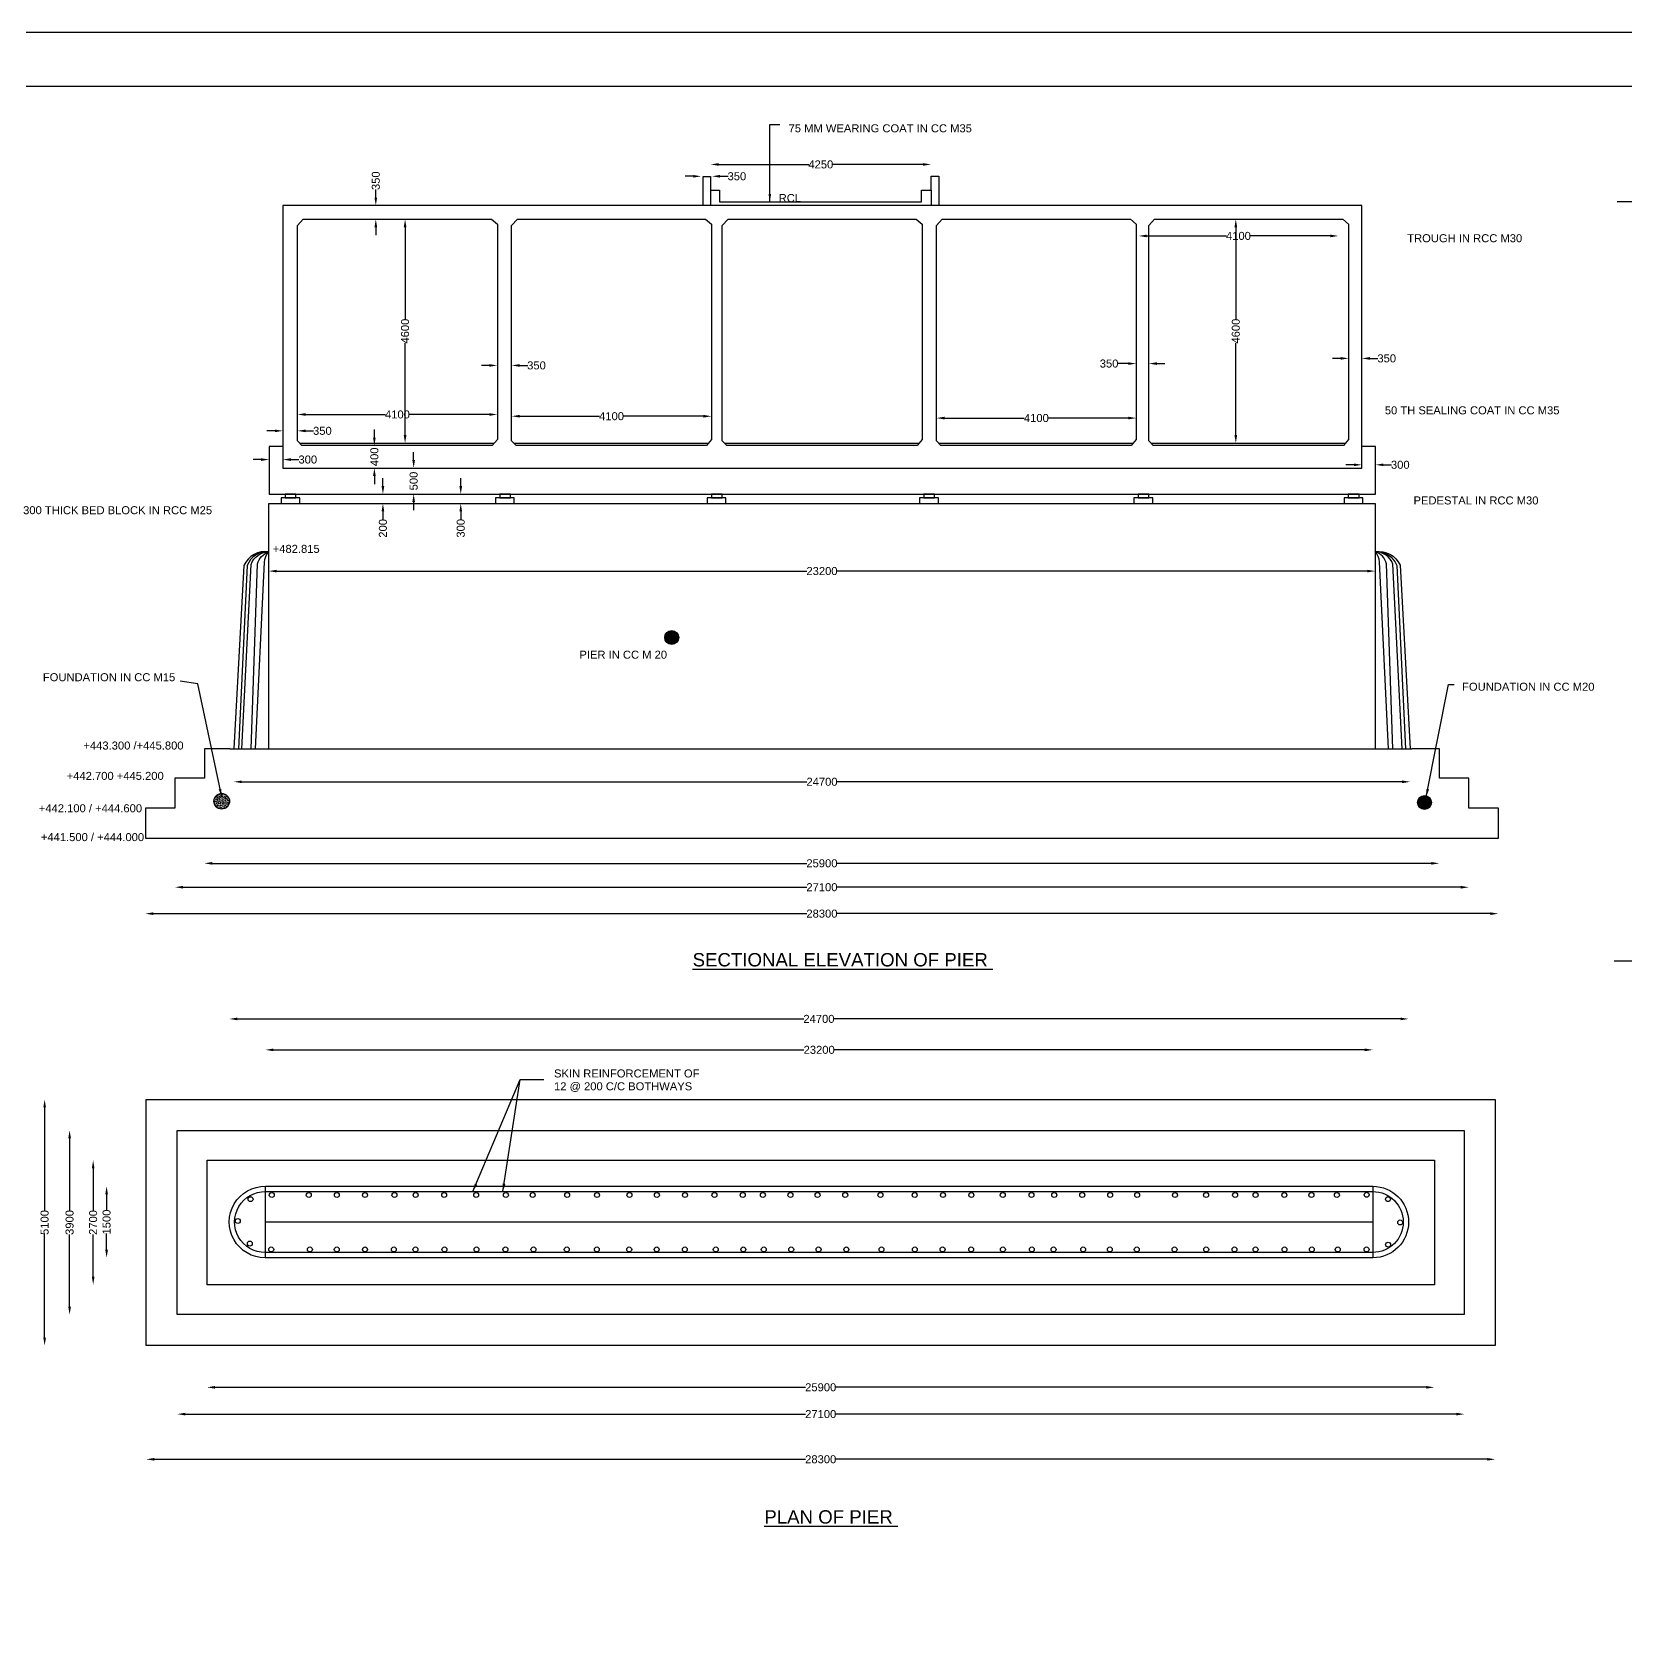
# Model space of a CAD drawing. Header units: millimetres. Extents: x 1734531 to 1803422, y 5520088 to 5596773.
# Drawn here: x 1749653 to 1779500, y 5535371 to 5565645 of the extents above; entities that cross this region are included whole.
import ezdxf

# ---------------------------------------------------------------- set-up
doc = ezdxf.new("R2010")
doc.units = ezdxf.units.MM
doc.header["$MEASUREMENT"] = 0
for name, color, linetype in [('DRAWING', 2, 'Continuous'), ('REF', 22, 'Continuous'), ('TEXT', 7, 'Continuous')]:
    doc.layers.add(name, color=color, linetype=linetype)
doc.styles.get("Standard").update_dxf_attribs({"font": 'arial.ttf', "height": 150})
doc.dimstyles.get("Standard").update_dxf_attribs({"dimtxt": 150, "dimasz": 150, "dimexe": 0.18, "dimexo": 0.0625, "dimgap": 0.09, "dimtad": 0, "dimdec": 0, "dimzin": 0, "dimdsep": 46, "dimtxsty": 'Standard', "dimcen": 0.09, "dimse1": 1, "dimse2": 1, "dimadec": 0, "dimazin": 0, "dimtfac": 1, "dimtdec": 0, "dimtofl": 0, "dimtmove": 0, "dimatfit": 3, "dimfxl": 1, "dimtolj": 1, "dimtzin": 0, "dimarcsym": 0})
picture_1 = doc.add_image_def('image1.jpg', size_in_pixel=(8386, 12681))

# ---------------------------------------------------------------- blocks, each defined once
blk = doc.blocks.new('*D69')
at = {"layer": 'Defpoints', "color": 0}
for p in [(1756087, 5562399), (1756140, 5562399), (1756140, 5562143)]:
    blk.add_point(p, dxfattribs=at)
at = {"layer": 'TEXT', "color": 0, "lineweight": -2}
for p, q in [((1756087, 5562549), (1756087, 5562699)), ((1756087, 5561993), (1756087, 5561843))]:
    blk.add_line(p, q, dxfattribs=at)
at = {"layer": 'TEXT', "color": 0}
for points in [[(1756062, 5562549), (1756112, 5562549), (1756087, 5562399)], [(1756062, 5561993), (1756112, 5561993), (1756087, 5562143)]]:
    blk.add_solid(points, dxfattribs=at)
at = {"layer": 'TEXT', "color": 0, "insert": (1756087, 5562864), "char_height": 150, "attachment_point": 5, "rotation": 90}
blk.add_mtext('\\A1;350', dxfattribs=at)
blk = doc.blocks.new('*D70')
at = {"layer": 'Defpoints', "color": 0}
for p in [(1756588, 5562143), (1756588, 5557946), (1756635, 5557946)]:
    blk.add_point(p, dxfattribs=at)
at = {"layer": 'TEXT', "color": 0, "lineweight": -2}
for p, q in [((1756635, 5561993), (1756635, 5560272)), ((1756635, 5558096), (1756635, 5559818))]:
    blk.add_line(p, q, dxfattribs=at)
at = {"layer": 'TEXT', "color": 0}
for points in [[(1756610, 5561993), (1756660, 5561993), (1756635, 5562143)], [(1756610, 5558096), (1756660, 5558096), (1756635, 5557946)]]:
    blk.add_solid(points, dxfattribs=at)
at = {"layer": 'TEXT', "color": 0, "insert": (1756635, 5560045), "char_height": 150, "attachment_point": 5, "rotation": 90}
blk.add_mtext('\\A1;4600', dxfattribs=at)
blk = doc.blocks.new('*D71')
at = {"layer": 'Defpoints', "color": 0}
for p in [(1754621, 5558483), (1758364, 5558483), (1758364, 5558483)]:
    blk.add_point(p, dxfattribs=at)
at = {"layer": 'TEXT', "color": 0, "lineweight": -2}
for p, q in [((1754771, 5558483), (1756266, 5558483)), ((1758214, 5558483), (1756719, 5558483))]:
    blk.add_line(p, q, dxfattribs=at)
at = {"layer": 'TEXT', "color": 0}
for points in [[(1754771, 5558508), (1754771, 5558458), (1754621, 5558483)], [(1758214, 5558508), (1758214, 5558458), (1758364, 5558483)]]:
    blk.add_solid(points, dxfattribs=at)
at = {"layer": 'TEXT', "color": 0, "insert": (1756492, 5558483), "char_height": 150, "attachment_point": 5}
blk.add_mtext('\\A1;4100', dxfattribs=at)
blk = doc.blocks.new('*D72')
at = {"layer": 'Defpoints', "color": 0}
for p in [(1754347, 5558176), (1754621, 5558176), (1754621, 5558176)]:
    blk.add_point(p, dxfattribs=at)
at = {"layer": 'TEXT', "color": 0, "lineweight": -2}
for p, q in [((1754197, 5558176), (1754047, 5558176)), ((1754771, 5558176), (1754921, 5558176))]:
    blk.add_line(p, q, dxfattribs=at)
at = {"layer": 'TEXT', "color": 0}
for points in [[(1754197, 5558201), (1754197, 5558151), (1754347, 5558176)], [(1754771, 5558201), (1754771, 5558151), (1754621, 5558176)]]:
    blk.add_solid(points, dxfattribs=at)
at = {"layer": 'TEXT', "color": 0, "insert": (1755086, 5558176), "char_height": 150, "attachment_point": 5}
blk.add_mtext('\\A1;350', dxfattribs=at)
blk = doc.blocks.new('*D73')
at = {"layer": 'Defpoints', "color": 0}
for p in [(1754088, 5557638), (1754347, 5557638), (1754347, 5557638)]:
    blk.add_point(p, dxfattribs=at)
at = {"layer": 'TEXT', "color": 0, "lineweight": -2}
for p, q in [((1753938, 5557638), (1753788, 5557638)), ((1754497, 5557638), (1754647, 5557638))]:
    blk.add_line(p, q, dxfattribs=at)
at = {"layer": 'TEXT', "color": 0}
for points in [[(1753938, 5557663), (1753938, 5557613), (1754088, 5557638)], [(1754497, 5557663), (1754497, 5557613), (1754347, 5557638)]]:
    blk.add_solid(points, dxfattribs=at)
at = {"layer": 'TEXT', "color": 0, "insert": (1754813, 5557638), "char_height": 150, "attachment_point": 5}
blk.add_mtext('\\A1;300', dxfattribs=at)
blk = doc.blocks.new('*D74')
at = {"layer": 'Defpoints', "color": 0}
for p in [(1756060, 5557900), (1756060, 5557479), (1756060, 5557479)]:
    blk.add_point(p, dxfattribs=at)
at = {"layer": 'TEXT', "color": 0, "lineweight": -2}
for p, q in [((1756060, 5558050), (1756060, 5558200)), ((1756060, 5557329), (1756060, 5557179))]:
    blk.add_line(p, q, dxfattribs=at)
at = {"layer": 'TEXT', "color": 0}
for points in [[(1756035, 5558050), (1756085, 5558050), (1756060, 5557900)], [(1756035, 5557329), (1756085, 5557329), (1756060, 5557479)]]:
    blk.add_solid(points, dxfattribs=at)
at = {"layer": 'TEXT', "color": 0, "insert": (1756060, 5557690), "char_height": 150, "attachment_point": 5, "rotation": 90}
blk.add_mtext('\\A1;400', dxfattribs=at)
blk = doc.blocks.new('*D75')
at = {"layer": 'Defpoints', "color": 0}
for p in [(1756796, 5557479), (1756796, 5556992), (1756796, 5556992)]:
    blk.add_point(p, dxfattribs=at)
at = {"layer": 'TEXT', "color": 0, "lineweight": -2}
for p, q in [((1756796, 5557629), (1756796, 5557779)), ((1756796, 5556842), (1756796, 5556692))]:
    blk.add_line(p, q, dxfattribs=at)
at = {"layer": 'TEXT', "color": 0}
for points in [[(1756771, 5557629), (1756821, 5557629), (1756796, 5557479)], [(1756771, 5556842), (1756821, 5556842), (1756796, 5556992)]]:
    blk.add_solid(points, dxfattribs=at)
at = {"layer": 'TEXT', "color": 0, "insert": (1756796, 5557236), "char_height": 150, "attachment_point": 5, "rotation": 90}
blk.add_mtext('\\A1;500', dxfattribs=at)
blk = doc.blocks.new('*D76')
at = {"layer": 'Defpoints', "color": 0}
for p in [(1757678, 5556992), (1757678, 5556816), (1757678, 5556816)]:
    blk.add_point(p, dxfattribs=at)
at = {"layer": 'TEXT', "color": 0, "lineweight": -2}
for p, q in [((1757678, 5557142), (1757678, 5557292)), ((1757678, 5556666), (1757678, 5556516))]:
    blk.add_line(p, q, dxfattribs=at)
at = {"layer": 'TEXT', "color": 0}
for points in [[(1757653, 5557142), (1757703, 5557142), (1757678, 5556992)], [(1757653, 5556666), (1757703, 5556666), (1757678, 5556816)]]:
    blk.add_solid(points, dxfattribs=at)
at = {"layer": 'TEXT', "color": 0, "insert": (1757678, 5556350), "char_height": 150, "attachment_point": 5, "rotation": 90}
blk.add_mtext('\\A1;300', dxfattribs=at)
blk = doc.blocks.new('*D77')
at = {"layer": 'Defpoints', "color": 0}
for p in [(1756220, 5556992), (1756220, 5556816), (1756220, 5556816)]:
    blk.add_point(p, dxfattribs=at)
at = {"layer": 'TEXT', "color": 0, "lineweight": -2}
for p, q in [((1756220, 5557142), (1756220, 5557292)), ((1756220, 5556666), (1756220, 5556516))]:
    blk.add_line(p, q, dxfattribs=at)
at = {"layer": 'TEXT', "color": 0}
for points in [[(1756195, 5557142), (1756245, 5557142), (1756220, 5556992)], [(1756195, 5556666), (1756245, 5556666), (1756220, 5556816)]]:
    blk.add_solid(points, dxfattribs=at)
at = {"layer": 'TEXT', "color": 0, "insert": (1756220, 5556349), "char_height": 150, "attachment_point": 5, "rotation": 90}
blk.add_mtext('\\A1;200', dxfattribs=at)
blk = doc.blocks.new('*D78')
at = {"layer": 'Defpoints', "color": 0}
for p in [(1754080, 5555487), (1774809, 5555548), (1774809, 5555487)]:
    blk.add_point(p, dxfattribs=at)
at = {"layer": 'TEXT', "color": 0, "lineweight": -2}
for p, q in [((1754230, 5555548), (1764161, 5555548)), ((1774659, 5555548), (1764728, 5555548))]:
    blk.add_line(p, q, dxfattribs=at)
at = {"layer": 'TEXT', "color": 0}
for points in [[(1754230, 5555573), (1754230, 5555523), (1754080, 5555548)], [(1774659, 5555573), (1774659, 5555523), (1774809, 5555548)]]:
    blk.add_solid(points, dxfattribs=at)
at = {"layer": 'TEXT', "color": 0, "insert": (1764445, 5555548), "char_height": 150, "attachment_point": 5}
blk.add_mtext('\\A1;23200', dxfattribs=at)
blk = doc.blocks.new('*D79')
at = {"layer": 'Defpoints', "color": 0}
for p in [(1753427, 5552215), (1775463, 5552215), (1775463, 5551599)]:
    blk.add_point(p, dxfattribs=at)
at = {"layer": 'TEXT', "color": 0, "lineweight": -2}
for p, q in [((1753577, 5551599), (1764162, 5551599)), ((1775313, 5551599), (1764728, 5551599))]:
    blk.add_line(p, q, dxfattribs=at)
at = {"layer": 'TEXT', "color": 0}
for points in [[(1753577, 5551624), (1753577, 5551574), (1753427, 5551599)], [(1775313, 5551624), (1775313, 5551574), (1775463, 5551599)]]:
    blk.add_solid(points, dxfattribs=at)
at = {"layer": 'TEXT', "color": 0, "insert": (1764445, 5551599), "char_height": 150, "attachment_point": 5}
blk.add_mtext('\\A1;24700', dxfattribs=at)
blk = doc.blocks.new('*D80')
at = {"layer": 'Defpoints', "color": 0}
for p in [(1752876, 5551668), (1776011, 5551668), (1776011, 5550071)]:
    blk.add_point(p, dxfattribs=at)
at = {"layer": 'TEXT', "color": 0, "lineweight": -2}
for p, q in [((1753026, 5550071), (1764160, 5550071)), ((1775861, 5550071), (1764727, 5550071))]:
    blk.add_line(p, q, dxfattribs=at)
at = {"layer": 'TEXT', "color": 0}
for points in [[(1753026, 5550096), (1753026, 5550046), (1752876, 5550071)], [(1775861, 5550096), (1775861, 5550046), (1776011, 5550071)]]:
    blk.add_solid(points, dxfattribs=at)
at = {"layer": 'TEXT', "color": 0, "insert": (1764444, 5550071), "char_height": 150, "attachment_point": 5}
blk.add_mtext('\\A1;25900', dxfattribs=at)
blk = doc.blocks.new('*D81')
at = {"layer": 'Defpoints', "color": 0}
for p in [(1752325, 5551107), (1776562, 5551107), (1776562, 5549623)]:
    blk.add_point(p, dxfattribs=at)
at = {"layer": 'TEXT', "color": 0, "lineweight": -2}
for p, q in [((1752475, 5549623), (1764160, 5549623)), ((1776412, 5549623), (1764727, 5549623))]:
    blk.add_line(p, q, dxfattribs=at)
at = {"layer": 'TEXT', "color": 0}
for points in [[(1752475, 5549648), (1752475, 5549598), (1752325, 5549623)], [(1776412, 5549648), (1776412, 5549598), (1776562, 5549623)]]:
    blk.add_solid(points, dxfattribs=at)
at = {"layer": 'TEXT', "color": 0, "insert": (1764444, 5549623), "char_height": 150, "attachment_point": 5}
blk.add_mtext('\\A1;27100', dxfattribs=at)
blk = doc.blocks.new('*D82')
at = {"layer": 'Defpoints', "color": 0}
for p in [(1751771, 5550544), (1777116, 5550544), (1777116, 5549128)]:
    blk.add_point(p, dxfattribs=at)
at = {"layer": 'TEXT', "color": 0, "lineweight": -2}
for p, q in [((1751921, 5549128), (1764160, 5549128)), ((1776966, 5549128), (1764727, 5549128))]:
    blk.add_line(p, q, dxfattribs=at)
at = {"layer": 'TEXT', "color": 0}
for points in [[(1751921, 5549153), (1751921, 5549103), (1751771, 5549128)], [(1776966, 5549153), (1776966, 5549103), (1777116, 5549128)]]:
    blk.add_solid(points, dxfattribs=at)
at = {"layer": 'TEXT', "color": 0, "insert": (1764444, 5549128), "char_height": 150, "attachment_point": 5}
blk.add_mtext('\\A1;28300', dxfattribs=at)
blk = doc.blocks.new('*D83')
at = {"layer": 'Defpoints', "color": 0}
for p in [(1770333, 5559415), (1770568, 5559437), (1770568, 5559437)]:
    blk.add_point(p, dxfattribs=at)
at = {"layer": 'TEXT', "color": 0, "lineweight": -2}
for p, q in [((1770183, 5559437), (1769988, 5559437)), ((1770718, 5559437), (1770868, 5559437))]:
    blk.add_line(p, q, dxfattribs=at)
at = {"layer": 'TEXT', "color": 0}
for points in [[(1770183, 5559462), (1770183, 5559412), (1770333, 5559437)], [(1770718, 5559462), (1770718, 5559412), (1770568, 5559437)]]:
    blk.add_solid(points, dxfattribs=at)
at = {"layer": 'TEXT', "color": 0, "insert": (1769823, 5559437), "char_height": 150, "attachment_point": 5}
blk.add_mtext('\\A1;350', dxfattribs=at)
blk = doc.blocks.new('*D84')
at = {"layer": 'Defpoints', "color": 0}
for p in [(1766590, 5558467), (1770333, 5558467), (1770333, 5558416)]:
    blk.add_point(p, dxfattribs=at)
at = {"layer": 'TEXT', "color": 0, "lineweight": -2}
for p, q in [((1766740, 5558416), (1768234, 5558416)), ((1770183, 5558416), (1768688, 5558416))]:
    blk.add_line(p, q, dxfattribs=at)
at = {"layer": 'TEXT', "color": 0}
for points in [[(1766740, 5558441), (1766740, 5558391), (1766590, 5558416)], [(1770183, 5558441), (1770183, 5558391), (1770333, 5558416)]]:
    blk.add_solid(points, dxfattribs=at)
at = {"layer": 'TEXT', "color": 0, "insert": (1768461, 5558416), "char_height": 150, "attachment_point": 5}
blk.add_mtext('\\A1;4100', dxfattribs=at)
blk = doc.blocks.new('*D85')
at = {"layer": 'Defpoints', "color": 0}
for p in [(1770375, 5561829), (1774118, 5561829), (1774118, 5561829)]:
    blk.add_point(p, dxfattribs=at)
at = {"layer": 'TEXT', "color": 0, "lineweight": -2}
for p, q in [((1770525, 5561829), (1772020, 5561829)), ((1773968, 5561829), (1772473, 5561829))]:
    blk.add_line(p, q, dxfattribs=at)
at = {"layer": 'TEXT', "color": 0}
for points in [[(1770525, 5561854), (1770525, 5561804), (1770375, 5561829)], [(1773968, 5561854), (1773968, 5561804), (1774118, 5561829)]]:
    blk.add_solid(points, dxfattribs=at)
at = {"layer": 'TEXT', "color": 0, "insert": (1772246, 5561829), "char_height": 150, "attachment_point": 5}
blk.add_mtext('\\A1;4100', dxfattribs=at)
blk = doc.blocks.new('*D86')
at = {"layer": 'Defpoints', "color": 0}
for p in [(1774558, 5557479), (1774812, 5557540), (1774812, 5557438)]:
    blk.add_point(p, dxfattribs=at)
at = {"layer": 'TEXT', "color": 0, "lineweight": -2}
for p, q in [((1774408, 5557540), (1774258, 5557540)), ((1774962, 5557540), (1775112, 5557540))]:
    blk.add_line(p, q, dxfattribs=at)
at = {"layer": 'TEXT', "color": 0}
for points in [[(1774408, 5557565), (1774408, 5557515), (1774558, 5557540)], [(1774962, 5557565), (1774962, 5557515), (1774812, 5557540)]]:
    blk.add_solid(points, dxfattribs=at)
at = {"layer": 'TEXT', "color": 0, "insert": (1775278, 5557540), "char_height": 150, "attachment_point": 5}
blk.add_mtext('\\A1;300', dxfattribs=at)
blk = doc.blocks.new('*D87')
at = {"layer": 'Defpoints', "color": 0}
for p in [(1774311, 5559534), (1774558, 5559534), (1774558, 5559534)]:
    blk.add_point(p, dxfattribs=at)
at = {"layer": 'TEXT', "color": 0, "lineweight": -2}
for p, q in [((1774161, 5559534), (1774011, 5559534)), ((1774708, 5559534), (1774858, 5559534))]:
    blk.add_line(p, q, dxfattribs=at)
at = {"layer": 'TEXT', "color": 0}
for points in [[(1774161, 5559559), (1774161, 5559509), (1774311, 5559534)], [(1774708, 5559559), (1774708, 5559509), (1774558, 5559534)]]:
    blk.add_solid(points, dxfattribs=at)
at = {"layer": 'TEXT', "color": 0, "insert": (1775024, 5559534), "char_height": 150, "attachment_point": 5}
blk.add_mtext('\\A1;350', dxfattribs=at)
blk = doc.blocks.new('*D88')
at = {"layer": 'Defpoints', "color": 0}
for p in [(1762182, 5562947), (1762385, 5562947), (1762385, 5562947)]:
    blk.add_point(p, dxfattribs=at)
at = {"layer": 'TEXT', "color": 0, "lineweight": -2}
for p, q in [((1762032, 5562947), (1761882, 5562947)), ((1762535, 5562947), (1762685, 5562947))]:
    blk.add_line(p, q, dxfattribs=at)
at = {"layer": 'TEXT', "color": 0}
for points in [[(1762032, 5562972), (1762032, 5562922), (1762182, 5562947)], [(1762535, 5562972), (1762535, 5562922), (1762385, 5562947)]]:
    blk.add_solid(points, dxfattribs=at)
at = {"layer": 'TEXT', "color": 0, "insert": (1762851, 5562947), "char_height": 150, "attachment_point": 5}
blk.add_mtext('\\A1;350', dxfattribs=at)
blk = doc.blocks.new('*D89')
at = {"layer": 'Defpoints', "color": 0}
for p in [(1758364, 5559402), (1758632, 5559402), (1758632, 5559402)]:
    blk.add_point(p, dxfattribs=at)
at = {"layer": 'TEXT', "color": 0, "lineweight": -2}
for p, q in [((1758214, 5559402), (1758064, 5559402)), ((1758782, 5559402), (1758932, 5559402))]:
    blk.add_line(p, q, dxfattribs=at)
at = {"layer": 'TEXT', "color": 0}
for points in [[(1758214, 5559427), (1758214, 5559377), (1758364, 5559402)], [(1758782, 5559427), (1758782, 5559377), (1758632, 5559402)]]:
    blk.add_solid(points, dxfattribs=at)
at = {"layer": 'TEXT', "color": 0, "insert": (1759097, 5559402), "char_height": 150, "attachment_point": 5}
blk.add_mtext('\\A1;350', dxfattribs=at)
blk = doc.blocks.new('*D90')
at = {"layer": 'Defpoints', "color": 0}
for p in [(1758632, 5558450), (1762374, 5558450), (1762374, 5558450)]:
    blk.add_point(p, dxfattribs=at)
at = {"layer": 'TEXT', "color": 0, "lineweight": -2}
for p, q in [((1758782, 5558450), (1760276, 5558450)), ((1762224, 5558450), (1760730, 5558450))]:
    blk.add_line(p, q, dxfattribs=at)
at = {"layer": 'TEXT', "color": 0}
for points in [[(1758782, 5558475), (1758782, 5558425), (1758632, 5558450)], [(1762224, 5558475), (1762224, 5558425), (1762374, 5558450)]]:
    blk.add_solid(points, dxfattribs=at)
at = {"layer": 'TEXT', "color": 0, "insert": (1760503, 5558450), "char_height": 150, "attachment_point": 5}
blk.add_mtext('\\A1;4100', dxfattribs=at)
blk = doc.blocks.new('*D91')
at = {"layer": 'Defpoints', "color": 0}
for p in [(1766487, 5563169), (1762358, 5562687), (1766487, 5562689)]:
    blk.add_point(p, dxfattribs=at)
at = {"layer": 'TEXT', "color": 0, "lineweight": -2}
for p, q in [((1762508, 5563169), (1764196, 5563169)), ((1766337, 5563169), (1764649, 5563169))]:
    blk.add_line(p, q, dxfattribs=at)
at = {"layer": 'TEXT', "color": 0}
for points in [[(1762508, 5563194), (1762508, 5563144), (1762358, 5563169)], [(1766337, 5563194), (1766337, 5563144), (1766487, 5563169)]]:
    blk.add_solid(points, dxfattribs=at)
at = {"layer": 'TEXT', "color": 0, "insert": (1764423, 5563169), "char_height": 150, "attachment_point": 5}
blk.add_mtext('\\A1;4250', dxfattribs=at)
blk = doc.blocks.new('*D92')
at = {"layer": 'Defpoints', "color": 0}
for p in [(1772197, 5562143), (1772267, 5562143), (1772267, 5557946)]:
    blk.add_point(p, dxfattribs=at)
at = {"layer": 'TEXT', "color": 0, "lineweight": -2}
for p, q in [((1772197, 5561993), (1772197, 5560272)), ((1772197, 5558096), (1772197, 5559818))]:
    blk.add_line(p, q, dxfattribs=at)
at = {"layer": 'TEXT', "color": 0}
for points in [[(1772172, 5561993), (1772222, 5561993), (1772197, 5562143)], [(1772172, 5558096), (1772222, 5558096), (1772197, 5557946)]]:
    blk.add_solid(points, dxfattribs=at)
at = {"layer": 'TEXT', "color": 0, "insert": (1772197, 5560045), "char_height": 150, "attachment_point": 5, "rotation": 90}
blk.add_mtext('\\A1;4600', dxfattribs=at)
blk = doc.blocks.new('*D101')
at = {"layer": 'Defpoints', "color": 0}
for p in [(1753342, 5547155), (1753342, 5543353), (1775433, 5543349)]:
    blk.add_point(p, dxfattribs=at)
at = {"layer": 'TEXT', "color": 0, "lineweight": -2}
for p, q in [((1753492, 5547155), (1764105, 5547155)), ((1775283, 5547155), (1764671, 5547155))]:
    blk.add_line(p, q, dxfattribs=at)
at = {"layer": 'TEXT', "color": 0}
for points in [[(1753492, 5547180), (1753492, 5547130), (1753342, 5547155)], [(1775283, 5547180), (1775283, 5547130), (1775433, 5547155)]]:
    blk.add_solid(points, dxfattribs=at)
at = {"layer": 'TEXT', "color": 0, "insert": (1764388, 5547155), "char_height": 150, "attachment_point": 5}
blk.add_mtext('\\A1;24700', dxfattribs=at)
blk = doc.blocks.new('*D102')
at = {"layer": 'Defpoints', "color": 0}
for p in [(1774763, 5546575), (1754020, 5543919), (1774763, 5543919)]:
    blk.add_point(p, dxfattribs=at)
at = {"layer": 'TEXT', "color": 0, "lineweight": -2}
for p, q in [((1754170, 5546575), (1764108, 5546575)), ((1774613, 5546575), (1764675, 5546575))]:
    blk.add_line(p, q, dxfattribs=at)
at = {"layer": 'TEXT', "color": 0}
for points in [[(1754170, 5546600), (1754170, 5546550), (1754020, 5546575)], [(1774613, 5546600), (1774613, 5546550), (1774763, 5546575)]]:
    blk.add_solid(points, dxfattribs=at)
at = {"layer": 'TEXT', "color": 0, "insert": (1764392, 5546575), "char_height": 150, "attachment_point": 5}
blk.add_mtext('\\A1;23200', dxfattribs=at)
blk = doc.blocks.new('*D103')
at = {"layer": 'Defpoints', "color": 0}
for p in [(1751786, 5545646), (1749883, 5541034), (1751786, 5541034)]:
    blk.add_point(p, dxfattribs=at)
at = {"layer": 'TEXT', "color": 0, "lineweight": -2}
for p, q in [((1749883, 5545496), (1749883, 5543564)), ((1749883, 5541184), (1749883, 5543117))]:
    blk.add_line(p, q, dxfattribs=at)
at = {"layer": 'TEXT', "color": 0}
for points in [[(1749858, 5545496), (1749908, 5545496), (1749883, 5545646)], [(1749858, 5541184), (1749908, 5541184), (1749883, 5541034)]]:
    blk.add_solid(points, dxfattribs=at)
at = {"layer": 'TEXT', "color": 0, "insert": (1749883, 5543340), "char_height": 150, "attachment_point": 5, "rotation": 90}
blk.add_mtext('\\A1;5100', dxfattribs=at)
blk = doc.blocks.new('*D104')
at = {"layer": 'Defpoints', "color": 0}
for p in [(1752367, 5545065), (1750351, 5541615), (1752367, 5541615)]:
    blk.add_point(p, dxfattribs=at)
at = {"layer": 'TEXT', "color": 0, "lineweight": -2}
for p, q in [((1750351, 5544915), (1750351, 5543564)), ((1750351, 5541765), (1750351, 5543117))]:
    blk.add_line(p, q, dxfattribs=at)
at = {"layer": 'TEXT', "color": 0}
for points in [[(1750326, 5544915), (1750376, 5544915), (1750351, 5545065)], [(1750326, 5541765), (1750376, 5541765), (1750351, 5541615)]]:
    blk.add_solid(points, dxfattribs=at)
at = {"layer": 'TEXT', "color": 0, "insert": (1750351, 5543340), "char_height": 150, "attachment_point": 5, "rotation": 90}
blk.add_mtext('\\A1;3900', dxfattribs=at)
blk = doc.blocks.new('*D105')
at = {"layer": 'Defpoints', "color": 0}
for p in [(1754021, 5544019), (1751044, 5542679), (1754021, 5542679)]:
    blk.add_point(p, dxfattribs=at)
at = {"layer": 'TEXT', "color": 0, "lineweight": -2}
for p, q in [((1751044, 5543869), (1751044, 5543565)), ((1751044, 5542829), (1751044, 5543132))]:
    blk.add_line(p, q, dxfattribs=at)
at = {"layer": 'TEXT', "color": 0}
for points in [[(1751019, 5543869), (1751069, 5543869), (1751044, 5544019)], [(1751019, 5542829), (1751069, 5542829), (1751044, 5542679)]]:
    blk.add_solid(points, dxfattribs=at)
at = {"layer": 'TEXT', "color": 0, "insert": (1751044, 5543349), "char_height": 150, "attachment_point": 5, "rotation": 90}
blk.add_mtext('\\A1;1500', dxfattribs=at)
blk = doc.blocks.new('*D106')
at = {"layer": 'Defpoints', "color": 0}
for p in [(1752925, 5544506), (1750792, 5542174), (1752925, 5542174)]:
    blk.add_point(p, dxfattribs=at)
at = {"layer": 'TEXT', "color": 0, "lineweight": -2}
for p, q in [((1750792, 5544356), (1750792, 5543565)), ((1750792, 5542324), (1750792, 5543115))]:
    blk.add_line(p, q, dxfattribs=at)
at = {"layer": 'TEXT', "color": 0}
for points in [[(1750767, 5544356), (1750817, 5544356), (1750792, 5544506)], [(1750767, 5542324), (1750817, 5542324), (1750792, 5542174)]]:
    blk.add_solid(points, dxfattribs=at)
at = {"layer": 'TEXT', "color": 0, "insert": (1750792, 5543340), "char_height": 150, "attachment_point": 5, "rotation": 90}
blk.add_mtext('\\A1;2700', dxfattribs=at)
blk = doc.blocks.new('*D107')
at = {"layer": 'Defpoints', "color": 0}
for p in [(1752367, 5541615), (1776476, 5541615), (1776476, 5539749)]:
    blk.add_point(p, dxfattribs=at)
at = {"layer": 'TEXT', "color": 0, "lineweight": -2}
for p, q in [((1752517, 5539749), (1764138, 5539749)), ((1776326, 5539749), (1764705, 5539749))]:
    blk.add_line(p, q, dxfattribs=at)
at = {"layer": 'TEXT', "color": 0}
for points in [[(1752517, 5539774), (1752517, 5539724), (1752367, 5539749)], [(1776326, 5539774), (1776326, 5539724), (1776476, 5539749)]]:
    blk.add_solid(points, dxfattribs=at)
at = {"layer": 'TEXT', "color": 0, "insert": (1764421, 5539749), "char_height": 150, "attachment_point": 5}
blk.add_mtext('\\A1;27100', dxfattribs=at)
blk = doc.blocks.new('*D108')
at = {"layer": 'Defpoints', "color": 0}
for p in [(1751786, 5541034), (1777057, 5541034), (1777057, 5538902)]:
    blk.add_point(p, dxfattribs=at)
at = {"layer": 'TEXT', "color": 0, "lineweight": -2}
for p, q in [((1751936, 5538902), (1764138, 5538902)), ((1776907, 5538902), (1764705, 5538902))]:
    blk.add_line(p, q, dxfattribs=at)
at = {"layer": 'TEXT', "color": 0}
for points in [[(1751936, 5538927), (1751936, 5538877), (1751786, 5538902)], [(1776907, 5538927), (1776907, 5538877), (1777057, 5538902)]]:
    blk.add_solid(points, dxfattribs=at)
at = {"layer": 'TEXT', "color": 0, "insert": (1764421, 5538902), "char_height": 150, "attachment_point": 5}
blk.add_mtext('\\A1;28300', dxfattribs=at)
blk = doc.blocks.new('*D109')
at = {"layer": 'Defpoints', "color": 0}
for p in [(1752925, 5542174), (1775917, 5542174), (1775917, 5540251)]:
    blk.add_point(p, dxfattribs=at)
at = {"layer": 'TEXT', "color": 0, "lineweight": -2}
for p, q in [((1753075, 5540251), (1764138, 5540251)), ((1775767, 5540251), (1764705, 5540251))]:
    blk.add_line(p, q, dxfattribs=at)
at = {"layer": 'TEXT', "color": 0}
for points in [[(1753075, 5540276), (1753075, 5540226), (1752925, 5540251)], [(1775767, 5540276), (1775767, 5540226), (1775917, 5540251)]]:
    blk.add_solid(points, dxfattribs=at)
at = {"layer": 'TEXT', "color": 0, "insert": (1764421, 5540251), "char_height": 150, "attachment_point": 5}
blk.add_mtext('\\A1;25900', dxfattribs=at)

msp = doc.modelspace()

# ---------------------------------------------------------------- hatches: boundary and pattern name
at = {"layer": 'TEXT'}
h = msp.add_hatch(dxfattribs=at)
h.set_pattern_fill('AR-CONC', color=0, scale=5, style=0)
h.set_pattern_definition([(50, (18800.656, -47016.988), (35.86300913, -3.13760675), [3.75, -41.25]), (355, (18800.656, -47016.99), (-6.93756668, 37.60960668), [3, -33]), (100.4514, (18803.644, -47017.25), (28.92546909, 34.4719771), [3.1870095, -35.0571056]), (46.1842, (18800.656, -47006.99), (53.36205243, -8.2759507), [5.625, -61.875]), (96.6356, (18805.1, -47007.68), (46.7331353, 48.70589355), [4.7805144, -52.58565]), (351.1842, (18800.656, -47006.99), (46.73309726, 48.70593005), [4.5, -49.5]), (21, (18805.656, -47009.488), (29.8453526, -20.13094453), [3.75, -41.25]), (326, (18805.656, -47009.49), (12.1657666, 36.25750225), [3, -33]), (71.4514, (18808.143, -47011.166), (42.01113143, 16.12652484), [3.1870095, -35.0571056]), (37.5, (18800.656, -47016.988), (0.607992766, 16.644692692), [0, -32.6, 0, -33.5, 0, -33.125]), (7.5, (18800.656, -47016.988), (13.15347687, 19.720585594), [0, -19.1, 0, -31.85, 0, -12.625]), (327.5, (18789.506, -47016.988), (26.69112181, -1.127743587), [0, -12.5, 0, -39, 0, -51.75]), (317.5, (18784.506, -47016.988), (29.15930847, 5.00524912), [0, -16.25, 0, -25.9, 0, -36.75])])
h.paths.add_polyline_path([(1761760.4, 5554304.3, 1), (1761499.3, 5554304.3, 1)])
h.paths.add_polyline_path([(1761184.1, 5553987.5), (1762088.4, 5553987.5), (1762088.4, 5554220.2), (1761184.1, 5554220.2)], flags=9)
h = msp.add_hatch(dxfattribs=at)
h.set_pattern_fill('AR-CONC', color=0, scale=5, style=0)
h.set_pattern_definition([(50, (1e-07, -51599.117), (35.86300913, -3.13760675), [3.75, -41.25]), (355, (1e-07, -51599.117), (-6.93756668, 37.60960668), [3, -33]), (100.4514, (2.99, -51599.38), (28.92546909, 34.4719771), [3.1870095, -35.0571056]), (46.1842, (1e-07, -51589.117), (53.36205243, -8.2759507), [5.625, -61.875]), (96.6356, (4.447, -51589.807), (46.7331353, 48.70589355), [4.7805144, -52.58565]), (351.1842, (1e-07, -51589.12), (46.73309726, 48.70593005), [4.5, -49.5]), (21, (5, -51591.617), (29.8453526, -20.13094453), [3.75, -41.25]), (326, (5, -51591.617), (12.1657666, 36.25750225), [3, -33]), (71.4514, (7.487, -51593.295), (42.01113143, 16.12652484), [3.1870095, -35.0571056]), (37.5, (1e-07, -51599.117), (0.607992766, 16.644692692), [0, -32.6, 0, -33.5, 0, -33.125]), (7.5, (1e-07, -51599.117), (13.15347687, 19.720585594), [0, -19.1, 0, -31.85, 0, -12.625]), (327.5, (-11.15, -51599.117), (26.69112181, -1.127743587), [0, -12.5, 0, -39, 0, -51.75]), (317.5, (-16.15, -51599.117), (29.15930847, 5.00524912), [0, -16.25, 0, -25.9, 0, -36.75])])
h.paths.add_polyline_path([(1753346.2, 5551234, 1), (1753052.9, 5551234, 1)])
h = msp.add_hatch(dxfattribs=at)
h.set_pattern_fill('AR-CONC', color=0, scale=5, style=0)
h.set_pattern_definition([(50, (32903.303, -50110.3), (35.86300913, -3.13760675), [3.75, -41.25]), (355, (32903.303, -50110.3), (-6.93756668, 37.60960668), [3, -33]), (100.4514, (32906.29, -50110.56), (28.92546909, 34.4719771), [3.1870095, -35.0571056]), (46.1842, (32903.303, -50100.3), (53.36205243, -8.2759507), [5.625, -61.875]), (96.6356, (32907.75, -50100.99), (46.7331353, 48.70589355), [4.7805144, -52.58565]), (351.1842, (32903.3, -50100.3), (46.73309726, 48.70593005), [4.5, -49.5]), (21, (32908.303, -50102.8), (29.8453526, -20.13094453), [3.75, -41.25]), (326, (32908.303, -50102.8), (12.1657666, 36.25750225), [3, -33]), (71.4514, (32910.79, -50104.477), (42.01113143, 16.12652484), [3.1870095, -35.0571056]), (37.5, (32903.303, -50110.3), (0.607992766, 16.644692692), [0, -32.6, 0, -33.5, 0, -33.125]), (7.5, (32903.303, -50110.3), (13.15347687, 19.720585594), [0, -19.1, 0, -31.85, 0, -12.625]), (327.5, (32892.153, -50110.3), (26.69112181, -1.127743587), [0, -12.5, 0, -39, 0, -51.75]), (317.5, (32887.153, -50110.3), (29.15930847, 5.00524912), [0, -16.25, 0, -25.9, 0, -36.75])])
h.paths.add_polyline_path([(1775863, 5551211, 1), (1775602, 5551211, 1)])
h.paths.add_polyline_path([(1775286.8, 5550894.2), (1776191.1, 5550894.2), (1776191.1, 5551126.9), (1775286.8, 5551126.9)], flags=9)

# ---------------------------------------------------------------- linework, layer by layer
at = {"layer": 'DRAWING', "color": 0}
for points in [[(1762221.2, 5562398.7), (1762221.2, 5562943.7), (1762358, 5562943.7), (1762358, 5562398.7)], [(1766487.2, 5562689.5), (1766487.2, 5562946.5), (1766634.7, 5562946.5), (1766634.7, 5562398.7)], [(1762358, 5562687.2), (1762526.4, 5562687.2), (1762526.4, 5562467.9), (1766311.6, 5562467.9), (1766311.6, 5562689.5), (1766487.2, 5562689.5), (1766487.2, 5562398.7)], [(1779342.8, 5562471.6), (1781153.5, 5562471.6), (1790312.2, 5557777.8), (1792401.8, 5557777.8)], [(1754620.9, 5562027.6), (1754727.6, 5562143.4)], [(1754620.9, 5557992.2), (1754620.9, 5562027.6)], [(1754727.6, 5562143.4), (1758254.2, 5562143.4)], [(1758254.2, 5562143.4), (1758363.8, 5562049.3)], [(1758363.8, 5562049.3), (1758363.8, 5558014.8)], [(1758631.5, 5562027.6), (1758738.2, 5562143.4)], [(1758631.5, 5557992.2), (1758631.5, 5562027.6)], [(1758738.2, 5562143.4), (1762264.8, 5562143.4)], [(1762264.8, 5562143.4), (1762374.4, 5562049.3)], [(1762374.4, 5562049.3), (1762374.4, 5558014.8)], [(1762578, 5562027.6), (1762684.6, 5562143.4)], [(1762578, 5557992.2), (1762578, 5562027.6)], [(1762684.6, 5562143.4), (1766211.3, 5562143.4)], [(1766211.3, 5562143.4), (1766320.9, 5562049.3)], [(1766320.9, 5562049.3), (1766320.9, 5558014.8)], [(1766589.9, 5562027.6), (1766696.5, 5562143.4)], [(1766589.9, 5557992.2), (1766589.9, 5562027.6)], [(1766696.5, 5562143.4), (1770223.1, 5562143.4)], [(1770223.1, 5562143.4), (1770332.7, 5562049.3)], [(1770332.7, 5562049.3), (1770332.7, 5558014.8)], [(1770567.8, 5562027.6), (1770674.4, 5562143.4)], [(1770567.8, 5557992.2), (1770567.8, 5562027.6)], [(1770674.4, 5562143.4), (1774201, 5562143.4)], [(1774201, 5562143.4), (1774310.7, 5562049.3)], [(1774310.7, 5562049.3), (1774310.7, 5558014.8)], [(1754087.8, 5556992.2), (1774812.3, 5556992.2), (1774812.3, 5557884.3), (1774558.5, 5557884.3)], [(1754347.5, 5557884.3), (1754087.8, 5557884.3), (1754087.8, 5556992.2)], [(1754620.9, 5557992.2), (1754703.5, 5557899.8)], [(1754662.2, 5557946), (1758306.8, 5557946)], [(1758268.5, 5557899.8), (1754703.5, 5557899.8)], [(1758363.8, 5558014.8), (1758268.5, 5557899.8)], [(1758631.5, 5557992.2), (1758714.1, 5557899.8)], [(1758672.8, 5557946), (1762317.5, 5557946)], [(1762279.2, 5557899.8), (1758714.1, 5557899.8)], [(1762374.4, 5558014.8), (1762279.2, 5557899.8)], [(1762578, 5557992.2), (1762660.6, 5557899.8)], [(1762619.3, 5557946), (1766263.9, 5557946)], [(1766225.6, 5557899.8), (1762660.6, 5557899.8)], [(1766320.9, 5558014.8), (1766225.6, 5557899.8)], [(1766589.9, 5557992.2), (1766672.5, 5557899.8)], [(1766631.2, 5557946), (1770275.8, 5557946)], [(1770237.5, 5557899.8), (1766672.5, 5557899.8)], [(1770332.7, 5558014.8), (1770237.5, 5557899.8)], [(1770567.8, 5557992.2), (1770650.4, 5557899.8)], [(1770609.1, 5557946), (1774253.7, 5557946)], [(1774215.4, 5557899.8), (1770650.4, 5557899.8)], [(1774310.7, 5558014.8), (1774215.4, 5557899.8)], [(1754080.4, 5552215.1), (1754080.4, 5556815.7), (1774809.3, 5556815.7), (1774809.3, 5552215.1)], [(1753350.7, 5552215.1), (1752876, 5552215.1), (1752876, 5551668.4), (1752324.8, 5551668.4), (1752324.8, 5551106.8), (1751771.4, 5551106.8), (1751771.4, 5550544.4), (1754543.2, 5550544.4), (1754989.8, 5550544.4), (1777115.6, 5550544.4), (1777115.6, 5551106.8), (1776562.3, 5551106.8), (1776562.3, 5551668.4), (1776011.1, 5551668.4), (1776011.1, 5552215.1), (1775491.3, 5552215.1)], [(1753350.7, 5552215.1), (1775491.3, 5552215.1)], [(1779283.5, 5548243.7), (1781102.4, 5548243.7), (1787966, 5543614.1), (1787966, 5539937.2), (1780603.8, 5539937.2), (1780603.8, 5548243.7)]]:
    msp.add_lwpolyline(points, dxfattribs=at)
for points in [[(1754347.5, 5557479.4), (1774558.5, 5557479.4), (1774558.5, 5562398.7), (1754347.5, 5562398.7)], [(1754312.1, 5556815.7), (1754663.5, 5556815.7), (1754663.5, 5556919.1), (1754312.1, 5556919.1)], [(1754390.8, 5556919.1), (1754591.1, 5556919.1), (1754591.1, 5556992.2), (1754390.8, 5556992.2)], [(1758329.9, 5556815.7), (1758681.2, 5556815.7), (1758681.2, 5556919.1), (1758329.9, 5556919.1)], [(1758408.6, 5556919.1), (1758608.8, 5556919.1), (1758608.8, 5556992.2), (1758408.6, 5556992.2)], [(1762293.7, 5556815.7), (1762645, 5556815.7), (1762645, 5556919.1), (1762293.7, 5556919.1)], [(1762372.4, 5556919.1), (1762572.7, 5556919.1), (1762572.7, 5556992.2), (1762372.4, 5556992.2)], [(1766274.1, 5556815.7), (1766625.4, 5556815.7), (1766625.4, 5556919.1), (1766274.1, 5556919.1)], [(1766352.8, 5556919.1), (1766553.1, 5556919.1), (1766553.1, 5556992.2), (1766352.8, 5556992.2)], [(1770289.2, 5556815.7), (1770640.5, 5556815.7), (1770640.5, 5556919.1), (1770289.2, 5556919.1)], [(1770367.9, 5556919.1), (1770568.1, 5556919.1), (1770568.1, 5556992.2), (1770367.9, 5556992.2)], [(1774226.1, 5556815.7), (1774577.4, 5556815.7), (1774577.4, 5556919.1), (1774226.1, 5556919.1)], [(1774304.8, 5556919.1), (1774505.1, 5556919.1), (1774505.1, 5556992.2), (1774304.8, 5556992.2)], [(1751785.5, 5545646.4), (1777057, 5545646.4), (1777057, 5541034.3), (1751785.5, 5541034.3)], [(1752366.6, 5545065.3), (1776476, 5545065.3), (1776476, 5541615.4), (1752366.6, 5541615.4)], [(1752925.5, 5544506.5), (1775917.1, 5544506.5), (1775917.1, 5542174.2), (1752925.5, 5542174.2)]]:
    msp.add_lwpolyline(points, close=True, dxfattribs=at)
for points in [[(1774809.3, 5555912.5, -0.3355872), (1775273.3, 5555658.8), (1775463.1, 5552215.1)], [(1754080.4, 5555908.5, 0.3355872), (1753616.4, 5555654.8), (1753426.9, 5552215.1)], [(1754080.4, 5555908.5, 0.3392389), (1753679.4, 5555650.1), (1753513.1, 5552215.1)], [(1753575, 5552215.1), (1753750.2, 5555673, -0.3164134), (1754080.4, 5555908.5)], [(1753752.9, 5552215.1), (1753871.7, 5555681.2, -0.2474822), (1754080.4, 5555908.5)], [(1753832.8, 5552215.1), (1754001.1, 5555715.3, -0.1724476), (1754080.4, 5555908.5)], [(1774809.3, 5555912.5, -0.3392389), (1775210.3, 5555654.1), (1775376.8, 5552215.1)], [(1775314.9, 5552215.1), (1775139.5, 5555677, 0.3164134), (1774809.3, 5555912.5, 1.7974111)], [(1775137, 5552215.1), (1775018.1, 5555685.1, 0.2474822), (1774809.3, 5555912.5, -7.6517559)], [(1775057.2, 5552215.1), (1774888.6, 5555719.3, 0.1724476), (1774809.3, 5555912.5, 6.9803237)], [(1754021, 5544018.6), (1774763.4, 5544018.6, -1), (1774763.4, 5542678.7), (1754012.4, 5542678.7, -1.0063888), (1754021, 5544018.6, -0.9873436)]]:
    msp.add_lwpolyline(points, format="xyb", dxfattribs=at)
msp.add_lwpolyline([(1754020.3, 5543919), (1774763.4, 5543919, -1), (1774763.4, 5542778.3), (1754012.4, 5542778.3, -1.006926)], format="xyb", close=True, dxfattribs=at)
at = {"layer": 'TEXT', "color": 0}
msp.add_lwpolyline([(1799660.5, 5521524.5), (1736520.3, 5521524.5), (1736520.3, 5564637.5), (1799660.5, 5564637.5)], close=True, dxfattribs=at)
for points in [[(1754012.4, 5544018.7), (1754012.4, 5542678.7)], [(1774763.4, 5544018.6), (1774763.4, 5542678.7)], [(1774763.4, 5543348.7), (1754012.4, 5543348.7)]]:
    msp.add_lwpolyline(points, dxfattribs=at)
for centre, radius in [((1761629.9, 5554304.3), 130.5), ((1753199.6, 5551234), 146.6), ((1775732.5, 5551211), 130.5)]:
    msp.add_circle(centre, radius, dxfattribs=at)
at = {"layer": 'TEXT'}
for centre in [(1753740.8, 5543777.3), (1754137.9, 5543854.5), (1754831, 5543854.5), (1755356.6, 5543854.5), (1755884.7, 5543854.5), (1756436.1, 5543854.5), (1756832.5, 5543854.5), (1757367.5, 5543854.5), (1757966.7, 5543854.5), (1758524.2, 5543854.5), (1759025.5, 5543854.5), (1759671.6, 5543854.5), (1760230.8, 5543854.5), (1760837.6, 5543854.5), (1761352.6, 5543854.5), (1761879.6, 5543854.5), (1762430.8, 5543854.5), (1762960.3, 5543854.5), (1763337.9, 5543854.5), (1763854.3, 5543854.5), (1764362.1, 5543854.5), (1764880.2, 5543854.5), (1765540.3, 5543854.5), (1766182.1, 5543854.5), (1766711.4, 5543854.5), (1767243.7, 5543854.5), (1767831.9, 5543854.5), (1768370.3, 5543854.5), (1768796.2, 5543854.5), (1769320.5, 5543854.5), (1769843.7, 5543854.5), (1770348.7, 5543854.5), (1771057.4, 5543854.5), (1771639.7, 5543854.5), (1772184.2, 5543854.5), (1772567.5, 5543854.5), (1773105.9, 5543854.5), (1773612.9, 5543854.5), (1774090.5, 5543854.5), (1774648, 5543859.9), (1775048.2, 5543777), (1753500.5, 5543367.9), (1775276.3, 5543341.3), (1753727.2, 5542944.5), (1775049.4, 5542924.3), (1754128, 5542834.8), (1754852, 5542834.8), (1755355.9, 5542834.8), (1755883.9, 5542834.8), (1756424.5, 5542834.8), (1756829.1, 5542834.8), (1757373, 5542834.8), (1757973, 5542834.8), (1758514.4, 5542834.8), (1759040, 5542834.8), (1759664.4, 5542834.8), (1760226.9, 5542834.8), (1760833.8, 5542834.8), (1761348.8, 5542834.8), (1761876.3, 5542834.8), (1762455.2, 5542834.8), (1762971.2, 5542834.8), (1763354.6, 5542834.8), (1763868.4, 5542834.8), (1764381.5, 5542834.8), (1764901.7, 5542834.8), (1765559.2, 5542834.8), (1766184.6, 5542834.8), (1766704.2, 5542834.8), (1767240, 5542834.8), (1767834, 5542834.8), (1768375.5, 5542834.8), (1768782.5, 5542834.8), (1769337.2, 5542834.8), (1769837.7, 5542834.8), (1770342.1, 5542834.8), (1771049.2, 5542834.8), (1771642.9, 5542834.8), (1772172.6, 5542834.8), (1772566.7, 5542834.8), (1773109.5, 5542834.8), (1773620.5, 5542834.8), (1774106.2, 5542834.8), (1774646.7, 5542834.8)]:
    msp.add_circle(centre, 46.2, dxfattribs=at)

# ---------------------------------------------------------------- texts
at = {"layer": 'TEXT', "color": 0}
for s, height, p in [('75 MM WEARING COAT IN CC M35', 150, (1763819.1, 5563771.4)), ('RCL ', 150, (1763633.7, 5562464.5)), ('TROUGH IN RCC M30 ', 150, (1775408.4, 5561711.3)), ('50 TH SEALING COAT IN CC M35', 150, (1774988.5, 5558486)), ('PEDESTAL IN RCC M30 ', 150, (1775526.3, 5556797.2)), ('300 THICK BED BLOCK IN RCC M25 ', 150, (1749480.4, 5556614)), ('+482.815', 150, (1754155.7, 5555889.7)), ('PIER IN CC M 20 ', 150, (1759900.7, 5553906.5)), ('FOUNDATION IN CC M15 ', 150, (1749850.4, 5553484)), ('FOUNDATION IN CC M20', 150, (1776436.2, 5553305.9)), ('+443.300 /+445.800', 150, (1750609.6, 5552203.9)), ('+442.700 +445.200', 150, (1750296.4, 5551635)), ('+442.100 / +444.600', 150, (1749774.5, 5551028.1)), ('+441.500 / +444.000', 150, (1749812.5, 5550487.6)), ('%%USECTIONAL ELEVATION OF PIER ', 250, (1762021.1, 5548139.2)), ('SKIN REINFORCEMENT OF ', 150, (1759425.5, 5546058.4)), ('12 @ 200 C/C BOTHWAYS ', 150, (1759425.5, 5545817.4)), ('%%UPLAN OF PIER ', 250, (1763364.7, 5537697.9))]:
    msp.add_text(s, height=height, dxfattribs=at).set_placement(p)

# ---------------------------------------------------------------- dimensions: what is measured, and where the dimension line sits
for base, p1, p2, text, picture, middle in [((1766487.2, 5563168.9), (1762358, 5562687.2), (1766487.2, 5562689.5), '4250', '*D91', (1764422.6, 5563168.9)), ((1762385.2, 5562947), (1762181.7, 5562947), (1762385.2, 5562947), '350', '*D88', (1762850.7, 5562947)), ((1774117.9, 5561829.1), (1770375, 5561829.1), (1774117.9, 5561829.1), '4100', '*D85', (1772246.4, 5561829.1)), ((1774558.5, 5559534.2), (1774310.7, 5559534.2), (1774558.5, 5559534.2), '350', '*D87', (1775024, 5559534.2)), ((1758631.5, 5559402.2), (1758363.8, 5559402.2), (1758631.5, 5559402.2), '350', '*D89', (1759097, 5559402.2)), ((1758363.8, 5558483), (1754620.9, 5558483), (1758363.8, 5558483), '4100', '*D71', (1756492.4, 5558483)), ((1762374.4, 5558450.3), (1758631.5, 5558450.3), (1762374.4, 5558450.3), '4100', '*D90', (1760503, 5558450.3)), ((1770332.7, 5558416.3), (1766589.9, 5558466.7), (1770332.7, 5558466.7), '4100', '*D84', (1768461.3, 5558416.3)), ((1754620.9, 5558175.6), (1754347.5, 5558175.6), (1754620.9, 5558175.6), '350', '*D72', (1755086.4, 5558175.6)), ((1754347.5, 5557638.1), (1754087.8, 5557638.1), (1754347.5, 5557638.1), '300', '*D73', (1754813, 5557638.1)), ((1774812.3, 5557540.4), (1774558.5, 5557479.4), (1774812.3, 5557438.3), '300', '*D86', (1775277.8, 5557540.4)), ((1774809.3, 5555548.1), (1754080.4, 5555487.1), (1774809.3, 5555487.1), '23200', '*D78', (1764444.9, 5555548.1)), ((1775463.1, 5551599), (1753426.9, 5552215.1), (1775463.1, 5552215.1), '24700', '*D79', (1764445, 5551599)), ((1776011.1, 5550071.3), (1752876, 5551668.4), (1776011.1, 5551668.4), '25900', '*D80', (1764443.5, 5550071.3)), ((1776562.3, 5549623.1), (1752324.8, 5551106.8), (1776562.3, 5551106.8), '27100', '*D81', (1764443.5, 5549623.1)), ((1777115.6, 5549127.8), (1751771.4, 5550544.4), (1777115.6, 5550544.4), '28300', '*D82', (1764443.5, 5549127.8)), ((1753342.5, 5547154.7), (1775433.3, 5543348.7), (1753342.5, 5543353), '24700', '*D101', (1764387.9, 5547154.7)), ((1774763.4, 5546574.7), (1754020.3, 5543919), (1774763.4, 5543919), '23200', '*D102', (1764391.8, 5546574.7)), ((1775917.1, 5540251.1), (1752925.5, 5542174.2), (1775917.1, 5542174.2), '25900', '*D109', (1764421.3, 5540251.1)), ((1776476, 5539749.2), (1752366.6, 5541615.4), (1776476, 5541615.4), '27100', '*D107', (1764421.3, 5539749.2)), ((1777057, 5538902.3), (1751785.5, 5541034.3), (1777057, 5541034.3), '28300', '*D108', (1764421.3, 5538902.3))]:
    dim = msp.add_linear_dim(base=base, p1=p1, p2=p2, text=text, dimstyle='Standard', dxfattribs=at)
    dim.commit()
    dim.dimension.update_dxf_attribs({"geometry": picture, "text_midpoint": middle})
for base, p1, p2, text, picture, middle in [((1756086.7, 5562398.7), (1756140.2, 5562143.4), (1756140.2, 5562398.7), '350', '*D69', (1756086.7, 5562864.2)), ((1756635.2, 5557946), (1756588.3, 5562143.4), (1756588.3, 5557946), '4600', '*D70', (1756635.2, 5560044.7)), ((1772196.7, 5562143.4), (1772266.8, 5557946), (1772266.8, 5562143.4), '4600', '*D92', (1772196.7, 5560044.7)), ((1756059.8, 5557479.4), (1756059.8, 5557899.8), (1756059.8, 5557479.4), '400', '*D74', (1756059.8, 5557689.6)), ((1756795.5, 5556992.2), (1756795.5, 5557479.4), (1756795.5, 5556992.2), '500', '*D75', (1756795.5, 5557235.8)), ((1756220.4, 5556815.7), (1756220.4, 5556992.2), (1756220.4, 5556815.7), '200', '*D77', (1756220.4, 5556348.8)), ((1757678.3, 5556815.7), (1757678.3, 5556992.2), (1757678.3, 5556815.7), '300', '*D76', (1757678.3, 5556350.2)), ((1749882.5, 5541034.3), (1751785.5, 5545646.4), (1751785.5, 5541034.3), '5100', '*D103', (1749882.5, 5543340.3)), ((1750350.6, 5541615.4), (1752366.6, 5545065.3), (1752366.6, 5541615.4), '3900', '*D104', (1750350.6, 5543340.3)), ((1750791.6, 5542174.2), (1752925.5, 5544506.5), (1752925.5, 5542174.2), '2700', '*D106', (1750791.6, 5543340.3)), ((1751043.6, 5542678.7), (1754021, 5544018.6), (1754021, 5542678.7), '1500', '*D105', (1751043.6, 5543348.7))]:
    dim = msp.add_linear_dim(base=base, p1=p1, p2=p2, angle=90, text=text, dimstyle='Standard', dxfattribs=at)
    dim.commit()
    dim.dimension.update_dxf_attribs({"geometry": picture, "text_midpoint": middle})
dim = msp.add_linear_dim(base=(1770567.8, 5559436.7), p1=(1770332.7, 5559415.4), p2=(1770567.8, 5559436.7), text='350', dimstyle='Standard', dxfattribs=at)
dim.commit()
dim.dimension.update_dxf_attribs({"geometry": '*D83', "text_midpoint": (1769822.6, 5559436.7), "dimtype": 160})

# ---------------------------------------------------------------- pictures from other files: only their frames are drawn
at = {"layer": 'REF', "color": 0}
image = msp.add_image(picture_1, insert=(1803421.8, 5520088), size_in_units=(45557.5, 68890.4), rotation=90, dxfattribs=at)
image.dxf.flags = 7

# ---------------------------------------------------------------- leaders
at = {"layer": 'TEXT', "color": 0}
for points in [[(1763467.6, 5562467.9), (1763467.6, 5563918.3), (1763655.2, 5563918.3)], [(1753200.5, 5551315.1), (1752753.3, 5553435), (1752424.1, 5553484)], [(1775764.6, 5551316.4), (1776179.1, 5553419.7), (1776286.1, 5553419.7)], [(1757904.9, 5543919), (1758791.9, 5546018.8), (1759235.5, 5546018.8)], [(1758467.2, 5543919), (1758791.9, 5546018.8)]]:
    msp.add_leader(points, dimstyle='Standard', override={"dimgap": 0.09, "dimtad": 0}, dxfattribs=at)

doc.saveas('drawing.dxf')
